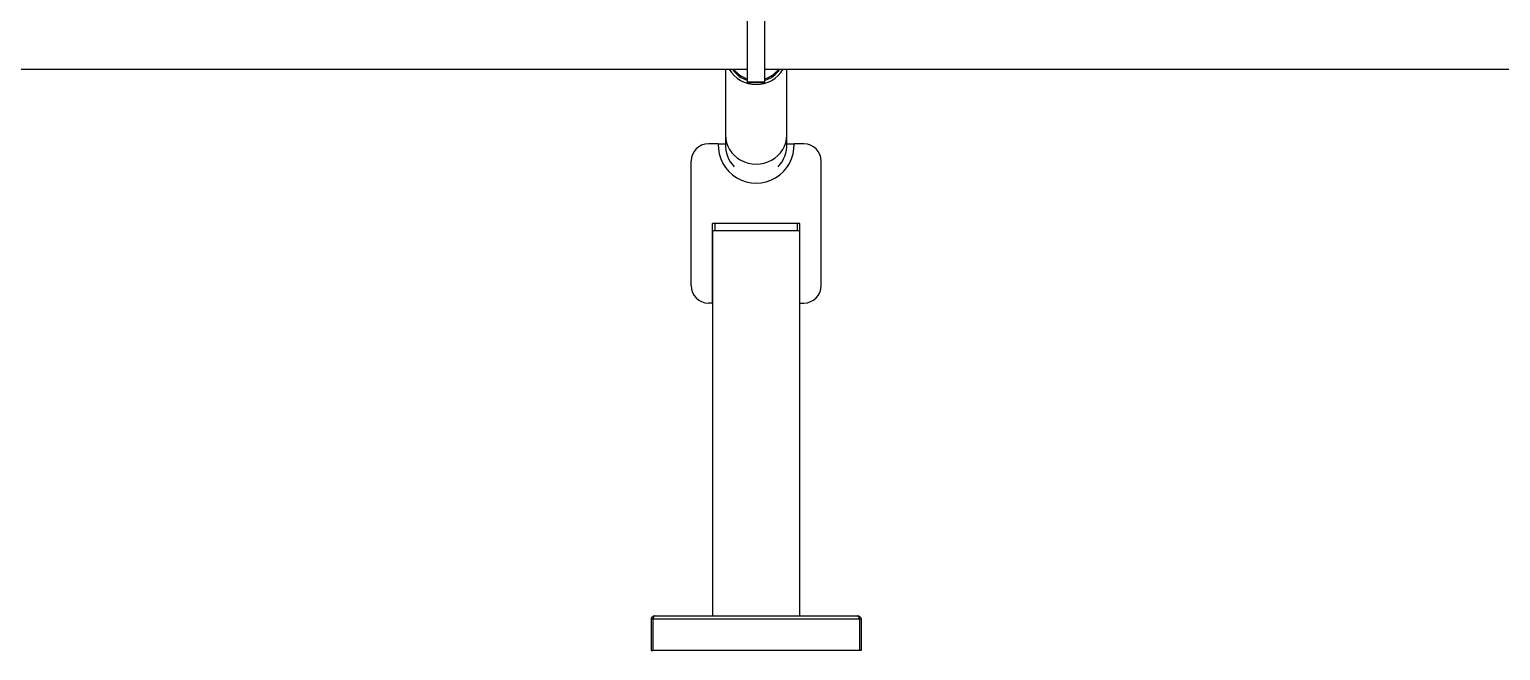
# Model space of a CAD drawing. Header units: millimetres. Extents: x 0.6 to 29.2, y 0.5 to 20.5.
# Drawn here: x 14.27 to 21.05, y 7.31 to 10.17 of the extents above; entities that cross this region are included whole.
import ezdxf

# ---------------------------------------------------------------- set-up
doc = ezdxf.new("R2010")
doc.units = ezdxf.units.MM

msp = doc.modelspace()

# ---------------------------------------------------------------- linework, layer by layer
for p, q in [((17.5813, 9.9333), (17.5813, 10.3333)), ((17.6613, 9.9333), (17.6613, 10.3333)), ((10.6947, 9.992), (17.5813, 9.992)), ((17.48, 9.992), (17.48, 9.6876)), ((17.6613, 9.992), (24.548, 9.992)), ((17.7627, 9.6876), (17.7627, 9.992)), ((17.5813, 9.9333), (17.6613, 9.9333)), ((17.5813, 9.9287), (17.5813, 9.9333)), ((17.6613, 9.9287), (17.5813, 9.9287)), ((17.6613, 9.9287), (17.6613, 9.9333)), ((17.4465, 9.6483), (17.4013, 9.6483)), ((17.4465, 9.6483), (17.4798, 9.6483)), ((17.48, 9.6876), (17.48, 9.6353)), ((17.48, 9.6353), (17.4801, 9.631)), ((17.7626, 9.631), (17.7627, 9.6353)), ((17.7627, 9.6353), (17.7627, 9.6876)), ((17.7629, 9.6483), (17.7962, 9.6483)), ((17.8413, 9.6483), (17.7962, 9.6483)), ((17.3213, 8.995), (17.3213, 9.5683)), ((17.9213, 8.995), (17.9213, 9.5683)), ((17.438, 9.2817), (17.42, 9.2817)), ((17.42, 8.915), (17.42, 9.2817)), ((17.4203, 9.2483), (17.4203, 7.475)), ((17.4203, 9.2483), (17.7236, 9.2483)), ((17.4313, 9.2817), (17.4313, 9.2483)), ((17.7697, 9.2817), (17.438, 9.2817)), ((17.7236, 9.2483), (17.8223, 9.2483)), ((17.8047, 9.2817), (17.7697, 9.2817)), ((17.8227, 9.2817), (17.8047, 9.2817)), ((17.8113, 9.2483), (17.8113, 9.2817)), ((17.8223, 7.475), (17.8223, 9.2483)), ((17.8227, 8.915), (17.8227, 9.2817)), ((17.42, 8.915), (17.4013, 8.915)), ((17.8227, 8.915), (17.8413, 8.915)), ((17.138, 7.4603), (17.138, 7.315)), ((17.1447, 7.4603), (17.138, 7.4603)), ((17.1447, 7.4603), (17.1447, 7.315)), ((17.1453, 7.4603), (18.0973, 7.4603)), ((17.1453, 7.4603), (17.1453, 7.315)), ((17.1527, 7.475), (18.09, 7.475)), ((18.0973, 7.4603), (18.0973, 7.315)), ((18.1047, 7.4603), (18.098, 7.4603)), ((18.098, 7.4603), (18.098, 7.315)), ((18.1047, 7.4603), (18.1047, 7.315)), ((17.138, 7.315), (17.1447, 7.315)), ((18.0973, 7.315), (17.1453, 7.315)), ((18.1047, 7.315), (18.098, 7.315))]:
    msp.add_line(p, q)
at = {"flags": 128}
msp.add_lwpolyline([(17.48, 9.6876), (17.4812, 9.6703), (17.4848, 9.6532), (17.4908, 9.6368), (17.499, 9.6212), (17.5092, 9.6068), (17.5214, 9.5937), (17.5353, 9.5822), (17.5507, 9.5726), (17.5673, 9.5649), (17.5848, 9.5593), (17.6029, 9.5559), (17.6213, 9.5548), (17.6398, 9.5559), (17.6579, 9.5593), (17.6754, 9.5649), (17.692, 9.5726), (17.7074, 9.5822), (17.7213, 9.5937), (17.7335, 9.6068), (17.7437, 9.6212), (17.7519, 9.6368), (17.7579, 9.6532), (17.7615, 9.6703), (17.7627, 9.6876)], dxfattribs=at)
for centre, radius, start, end in [((17.6194, 10.0641), 0.1423, 210.47714, 270.79555), ((17.618, 10.0619), 0.1268, 213.43925, 253.22039), ((17.6186, 10.0698), 0.128, 217.41056, 253.08205), ((17.6232, 10.0644), 0.1426, 269.27338, 329.45393), ((17.6247, 10.0619), 0.1268, 286.77961, 326.56075), ((17.6243, 10.0695), 0.1277, 286.87163, 322.63575), ((17.4013, 9.5683), 0.08, 90, 180), ((17.6213, 9.6417), 0.175, 177.81678, 2.18322), ((17.6213, 9.6417), 0.1417, 177.30273, 224.27356), ((17.6213, 9.6417), 0.1417, 315.72644, 2.69727), ((17.8413, 9.5683), 0.08, 0, 90), ((17.4013, 8.995), 0.08, 180, 270), ((17.8413, 8.995), 0.08, 270, 0)]:
    msp.add_arc(centre, radius, start, end)
for points, knots in [([(17.138, 7.4603), (17.1382, 7.4622), (17.1387, 7.4661), (17.1421, 7.4709), (17.1469, 7.4743), (17.1508, 7.4748), (17.1527, 7.475)], [0, 0, 0, 0, 0.250003, 0.499997, 0.750001, 1, 1, 1, 1]), ([(17.1447, 7.4603), (17.1448, 7.4614), (17.1451, 7.4634), (17.1462, 7.4655), (17.1472, 7.4661), (17.1473, 7.4662)], [0, 0, 0, 0, 0.4768174, 0.9536299, 1, 1, 1, 1]), ([(17.1527, 7.475), (17.1521, 7.4748), (17.151, 7.4745), (17.1494, 7.4717), (17.1477, 7.4676), (17.1464, 7.4636), (17.1456, 7.4611), (17.1453, 7.4603)], [0, 0, 0, 0, 0.225336, 0.450717, 0.676097, 0.901483, 1, 1, 1, 1]), ([(18.09, 7.475), (18.092, 7.4748), (18.0959, 7.4743), (18.1008, 7.4708), (18.1041, 7.4659), (18.1045, 7.4621), (18.1047, 7.4603)], [0, 0, 0, 0, 0.253344, 0.508232, 0.76312, 1, 1, 1, 1]), ([(18.0973, 7.4603), (18.0967, 7.4622), (18.0955, 7.4661), (18.0937, 7.4709), (18.0918, 7.4743), (18.0906, 7.4748), (18.09, 7.475)], [0, 0, 0, 0, 0.250003, 0.499997, 0.75, 1, 1, 1, 1]), ([(18.0956, 7.4657), (18.0961, 7.4653), (18.0977, 7.4639), (18.0979, 7.4618), (18.098, 7.4603)], [0, 0, 0, 0, 0.305208, 1, 1, 1, 1])]:
    msp.add_open_spline(points, degree=3, knots=knots)

doc.saveas('drawing.dxf')
